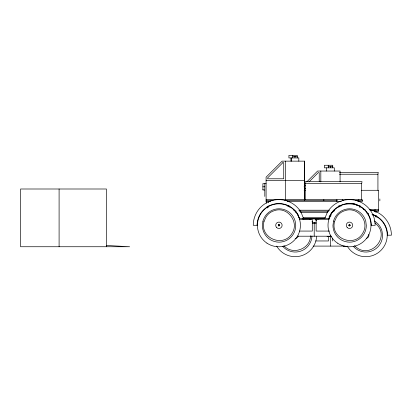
<?xml version="1.0" encoding="UTF-8"?>
<svg xmlns="http://www.w3.org/2000/svg" width="412" height="412" viewBox="0 0 412 412"><rect width="100%" height="100%" fill="white"/><g stroke="black" fill="none" stroke-linecap="round" stroke-linejoin="round"><path stroke-width="0.62" d="M371.264 224.386L371.181 225.297L375.162 225.297A25.662 25.662 0 0 0 327.272 212.463L300.739 212.463M310.488 235.762C310.694 248.92 292.319 255.723 283.914 245.614M361.69 199.635L361.69 183.592L362.014 181.666L304.911 181.666L305.235 183.592L305.235 199.635M377.933 190.282L377.933 174.24L378.252 172.319L339.437 172.319M278.924 225.297L279.042 224.859M328.931 218.654L330.192 215.198A21.784 21.784 0 0 1 371.284 225.297M330.609 214.389L328.843 218.654L299.493 218.654L298.231 215.198A21.815 21.815 0 0 0 257.109 225.297M328.014 211.495L327.272 212.463L324.707 218.654L302.475 218.983L302.336 218.654M304.252 184.401L305.591 183.062M306.713 181.939L317.621 171.037L340.08 171.037L340.08 181.939M304.071 186.847L305.405 185.518M308.959 181.965L318.285 172.638L319.223 172.638L319.223 181.62M278.471 225.75L279.377 224.844M349.046 225.75A0.644 0.644 0 0 0 350.118 225.462A0.644 0.644 0 0 0 349.33 224.674A0.644 0.644 0 0 0 349.046 225.75L349.953 224.844M292.762 156.648L297.253 156.648M328.251 166.541L332.742 166.541M339.437 174.24L377.933 174.24M266.095 180.384L304.592 180.384M266.095 183.592L262.887 183.592L262.887 190.009L264.808 190.009M305.235 183.592L361.69 183.592M262.887 186.801L264.808 186.801M304.468 188.675L305.75 188.675M262.887 189.36L263.206 189.36M304.144 190.282L305.431 190.282M361.252 190.282L378.571 190.282L378.566 211.454L374.075 211.454M266.095 199.635L362.328 199.635L362.328 201.556L357.837 201.556M266.095 200.593L273.151 200.593M284.697 200.593L337.31 200.593M343.701 200.593L342.439 200.593L342.439 199.635M355.654 200.593L362.328 200.593M304.592 199.635L304.592 161.138L282.132 161.138L266.095 177.175L266.095 201.556L270.586 201.556M287.267 201.556L341.357 201.556M346.034 203.801L355.015 203.801M356.179 205.083L357.714 205.083M287.226 206.046L289.116 206.046M338.679 206.046L341.193 206.046M268.341 206.525L268.66 206.525M359.764 206.685L360.083 206.685M359.764 206.809L360.083 206.809M359.764 206.932L360.083 206.932M363.369 209.528L365.099 209.528M369.379 209.528L378.571 209.528M293.679 210.218L294.966 210.218M298.813 210.218L329.61 210.218M333.457 210.218L334.74 210.218M371.264 210.491L378.566 210.491M294.966 211.181L296.249 211.181M299.457 211.181L328.328 211.181M332.819 211.181L334.101 211.181M295.605 212.463L296.887 212.463M331.536 212.463L332.819 212.463M372.669 214.982L373.952 214.982M329.61 215.991L330.893 215.991M376.002 216.583L376.321 216.583M376.002 216.702L376.321 216.702M376.002 216.825L376.321 216.825M328.967 216.954L330.249 216.954M303.181 217.371L325.243 217.371M299.457 219.519L312.286 219.519L312.286 231.07L299.457 231.07M328.967 219.519L316.138 219.519L316.138 231.07L329.61 231.07M312.286 222.408L316.138 222.408M312.286 223.371L316.138 223.371M278.285 225.297L279.568 225.297A0.644 0.644 0 0 1 278.605 225.853A0.644 0.644 0 0 1 278.605 224.741A0.644 0.644 0 0 1 279.568 225.297M348.856 225.297L350.138 225.297M387.424 235.19L391.4 235.19A25.662 25.662 0 0 0 369.389 209.79M297.531 236.205L331.536 236.205M327.04 236.524L330.249 236.524M315.695 240.963L328.524 240.963L328.524 236.684M313.125 246.098L345.204 246.098M343.284 246.422L346.492 246.422M309.438 218.741L318.981 218.88M106.42 245.459L129.667 246.742L20.6 246.742L20.6 189L106.42 189L106.42 246.742M374.802 222.907C392.445 236.112 369.652 261.584 354.49 245.614M349.046 224.844L349.953 225.75M278.471 224.844L279.377 225.75M300.039 211.016L301.151 212.463L303.711 218.968M297.814 214.389L298.257 215.455M298.921 217.052L299.581 218.654M266.095 201.556L266.605 203.291M267.306 206.608L267.646 207.751M267.022 206.788L267.373 207.967M257.16 224.386L257.237 225.297L253.262 225.297A25.662 25.662 0 0 1 301.151 212.463M379.854 198.945L379.854 200.865M376.321 215.95L376.321 216.944M376.197 215.945L376.197 216.588M376.002 211.454L376.002 212.69M376.002 215.785L376.002 217.021M375.038 209.528L375.038 210.491M360.083 205.851L360.083 207.051M359.954 206.046L359.954 206.69M359.764 205.851L359.764 207.123M358.801 199.635L358.801 200.593M349.5 224.653L349.5 225.936M338.824 206.046L338.824 207.329M336.867 199.635L336.867 201.556M334.302 171.037L334.302 167.828L324.399 167.828L324.399 165.258L332.742 165.258L332.742 167.828M332.376 238.079L332.376 240.963M330.893 213.746L330.893 215.672M330.496 166.211L330.45 167.663M330.45 235.834L330.45 246.098M328.807 218.236L328.807 219.524M328.251 165.258L328.251 167.828M326.603 167.828L326.603 171.037M323.837 199.635L323.837 200.593M320.824 171.037L320.83 181.939M314.212 222.408L314.212 236.205M304.586 161.138L304.586 200.593M299.617 218.236L299.617 219.524M298.813 161.138L298.818 157.93L288.915 157.93L288.915 155.365L297.253 155.365L297.253 157.93M297.531 213.746L297.531 215.028M295.007 156.313L295.007 156.648M294.966 156.648L294.966 157.77M292.762 155.365L292.762 157.93M289.595 206.046L289.595 207.329M285.346 161.138L285.341 200.593M278.924 224.653L278.924 225.936M268.66 201.556L268.66 202.797M268.66 205.887L268.66 207.123M268.341 206.206L268.341 207.03M264.808 183.592L264.808 196.426M59.096 189L59.096 246.742M363.302 209.646A25.662 25.662 0 0 1 364.522 209.559M314.552 218.381A25.662 25.662 0 0 1 316.421 220.811M366.999 213.416A21.815 21.815 0 0 1 368.266 213.524M371.99 214.292A21.815 21.815 0 0 1 387.553 235.19M309.376 218.679A21.784 21.784 0 0 1 310.318 219.539M312.023 221.393A21.784 21.784 0 0 1 312.801 222.403M353.228 246.252A16.681 16.681 0 0 0 382.552 235.365L381.981 231.05A16.681 16.681 0 0 0 374.209 220.92M368.838 234.361A3.208 3.208 0 0 1 366.567 238.291M372.675 214.848A21.491 21.491 0 0 1 382.403 248.766A21.491 21.491 0 0 1 347.218 246.103M367.174 213.746A21.491 21.491 0 0 1 368.41 213.864M316.607 236.627A21.491 21.491 0 0 1 276.648 246.103M309.118 218.844A21.491 21.491 0 0 1 310.051 219.689M311.966 235.983A16.681 16.681 0 0 1 282.658 246.252M298.262 236.025A3.208 3.208 0 0 1 295.162 238.399M262.944 221.151L262.377 225.472A16.681 16.681 0 0 0 279.058 242.153A16.681 16.681 0 0 0 295.739 225.472L295.172 221.151A16.681 16.681 0 0 0 262.944 221.151M264.051 221.311C259.163 238.141 283.811 248.354 292.257 232.996C299.467 221.671 287.015 206.01 274.397 210.645A14.271 14.271 0 0 0 265.946 217.129L264.051 221.311M333.519 221.151L332.953 225.472A16.681 16.681 0 0 0 349.633 242.153A16.681 16.681 0 0 0 366.314 225.472L365.743 221.151A16.681 16.681 0 0 0 333.519 221.151M334.626 221.311C329.739 238.141 354.387 248.354 362.833 232.996C370.038 221.671 357.585 206.01 344.968 210.645A14.271 14.271 0 0 0 336.522 217.129L334.626 221.311M282.797 162.74L267.697 177.84L267.697 178.782L283.734 178.782L283.734 162.74L282.797 162.74M291.119 161.138L291.119 157.93L291.114 161.138M347.228 227.563A3.208 3.208 0 0 0 352.595 226.126A3.208 3.208 0 0 0 348.665 222.197A3.208 3.208 0 0 0 347.228 227.563M337.531 243.147A21.491 21.491 0 0 0 370.944 226.729A21.491 21.491 0 0 0 340.018 206.005A21.491 21.491 0 0 0 337.531 243.147M266.961 243.147A21.491 21.491 0 0 0 300.369 226.729A21.491 21.491 0 0 0 269.448 206.005A21.491 21.491 0 0 0 266.961 243.147M276.658 227.563A3.208 3.208 0 0 0 282.024 226.126A3.208 3.208 0 0 0 278.095 222.197A3.208 3.208 0 0 0 276.658 227.563"/></g></svg>
